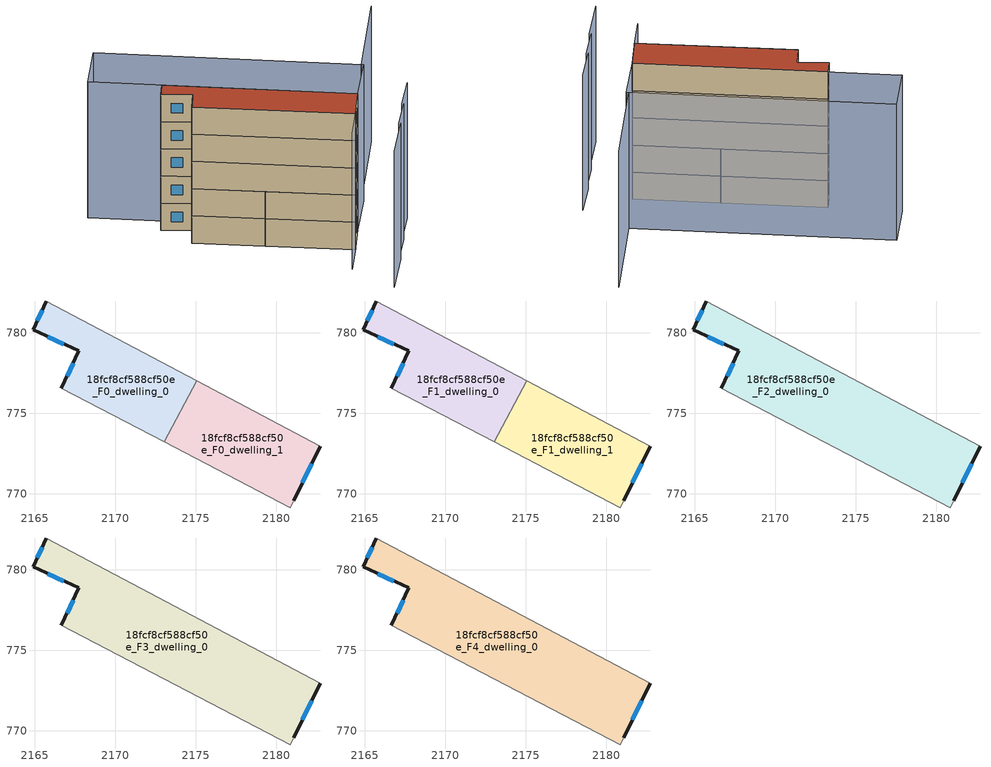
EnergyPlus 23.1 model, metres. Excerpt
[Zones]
18fcf8cf588cf50e_F0_dwelling_0
 floor ground (EU_floor_Construction): 2175.05,777.03 2173.03,773.22 2166.65,776.55 2167.72,778.89 2164.88,780.19 2165.71,781.98 z0
 wall outside (EU_wall_Construction): 2165.71,781.98 2164.88,780.19 2167.72,778.89 2166.65,776.55 z0:3
 wall adiabatic (EU_wall_Construction): 2175.05,777.03 2165.71,781.98 / 2166.65,776.55 2173.03,773.22 z0:3
 wall to 18fcf8cf588cf50e_F0_dwelling_1 (EU_wall_Construction): 2173.03,773.22 2175.05,777.03 z0:3
 window (EU_Window_Construction): 2167.38,778.13 2167,777.31 / 2165.81,779.77 2166.8,779.31 / 2165.44,781.4 2165.15,780.77 z0.98:2.02
18fcf8cf588cf50e_F0_dwelling_1
 floor ground (EU_floor_Construction): 2182.73,772.96 2181.11,769.57 2180.88,769.12 2173.03,773.22 2175.05,777.03 z0
 wall outside (EU_wall_Construction): 2181.11,769.57 2182.73,772.96 z0:3
 wall adiabatic (EU_wall_Construction): 2173.03,773.22 2180.88,769.12 2181.11,769.57 / 2182.73,772.96 2175.05,777.03 z0:3
 window (EU_Window_Construction): 2181.64,770.67 2182.21,771.86 z0.98:2.02
18fcf8cf588cf50e_F1_dwelling_0
 floor to 18fcf8cf588cf50e_F0_dwelling_0 (EU_floor_Construction): 2175.05,777.03 2173.03,773.22 2166.65,776.55 2167.72,778.89 2164.88,780.19 2165.71,781.98 z3
 wall outside (EU_wall_Construction): 2165.71,781.98 2164.88,780.19 2167.72,778.89 2166.65,776.55 z3:6
 wall adiabatic (EU_wall_Construction): 2175.05,777.03 2165.71,781.98 / 2166.65,776.55 2173.03,773.22 z3:6
 wall to 18fcf8cf588cf50e_F1_dwelling_1 (EU_wall_Construction): 2173.03,773.22 2175.05,777.03 z3:6
 window (EU_Window_Construction): 2167.38,778.13 2167,777.31 / 2165.81,779.77 2166.8,779.31 / 2165.44,781.4 2165.15,780.77 z3.98:5.02
18fcf8cf588cf50e_F1_dwelling_1
 floor to 18fcf8cf588cf50e_F0_dwelling_1 (EU_floor_Construction): 2182.73,772.96 2181.11,769.57 2180.88,769.12 2173.03,773.22 2175.05,777.03 z3
 wall outside (EU_wall_Construction): 2181.11,769.57 2182.73,772.96 z3:6
 wall adiabatic (EU_wall_Construction): 2173.03,773.22 2180.88,769.12 2181.11,769.57 / 2182.73,772.96 2175.05,777.03 z3:6
 window (EU_Window_Construction): 2181.64,770.67 2182.21,771.86 z3.98:5.02
18fcf8cf588cf50e_F2_dwelling_0
 floor to 18fcf8cf588cf50e_F1_dwelling_0 (EU_floor_Construction): 2175.05,777.03 2173.03,773.22 2166.65,776.55 2167.72,778.89 2164.88,780.19 2165.71,781.98 z6
 floor to 18fcf8cf588cf50e_F1_dwelling_1 (EU_floor_Construction): 2182.73,772.96 2181.11,769.57 2180.88,769.12 2173.03,773.22 2175.05,777.03 z6
 wall outside (EU_wall_Construction): 2181.11,769.57 2182.73,772.96 / 2165.71,781.98 2164.88,780.19 2167.72,778.89 2166.65,776.55 z6:9
 wall adiabatic (EU_wall_Construction): 2182.73,772.96 2165.71,781.98 / 2166.65,776.55 2180.88,769.12 2181.11,769.57 z6:9
 window (EU_Window_Construction): 2181.64,770.67 2182.21,771.86 / 2167.38,778.13 2167,777.31 / 2165.81,779.77 2166.8,779.31 / 2165.44,781.4 2165.15,780.77 z6.98:8.02
18fcf8cf588cf50e_F3_dwelling_0
 floor to 18fcf8cf588cf50e_F2_dwelling_0 (EU_floor_Construction): 2182.73,772.96 2181.11,769.57 2180.88,769.12 2166.65,776.55 2167.72,778.89 2164.88,780.19 2165.71,781.98 z9
 wall outside (EU_wall_Construction): 2181.11,769.57 2182.73,772.96 / 2165.71,781.98 2164.88,780.19 2167.72,778.89 2166.65,776.55 z9:12
 wall adiabatic (EU_wall_Construction): 2182.73,772.96 2165.71,781.98 / 2166.65,776.55 2180.88,769.12 2181.11,769.57 z9:12
 window (EU_Window_Construction): 2181.64,770.67 2182.21,771.86 / 2167.38,778.13 2167,777.31 / 2165.81,779.77 2166.8,779.31 / 2165.44,781.4 2165.15,780.77 z9.98:11.02
18fcf8cf588cf50e_F4_dwelling_0
 floor to 18fcf8cf588cf50e_F3_dwelling_0 (EU_floor_Construction): 2182.73,772.96 2181.11,769.57 2180.88,769.12 2166.65,776.55 2167.72,778.89 2164.88,780.19 2165.71,781.98 z12
 wall outside (EU_wall_Construction): 2181.11,769.57 2182.73,772.96 / 2165.71,781.98 2164.88,780.19 2167.72,778.89 2166.65,776.55 z12:15
 wall adiabatic (EU_wall_Construction): 2182.73,772.96 2165.71,781.98 / 2166.65,776.55 2180.88,769.12 2181.11,769.57 z12:15
 window (EU_Window_Construction): 2181.64,770.67 2182.21,771.86 / 2167.38,778.13 2167,777.31 / 2165.81,779.77 2166.8,779.31 / 2165.44,781.4 2165.15,780.77 z12.98:14.02
 roof outside (EU_roof_Construction): 2181.11,769.57 2182.73,772.96 2165.71,781.98 2164.88,780.19 2167.72,778.89 2166.65,776.55 2180.88,769.12 z15
shading: 2181.33,760.39 2184.2,765.56 / 2184.02,765.64 2186.07,769.25 / 2185.89,769.36 2188.1,773.25 / 2180.98,769.32 2179.03,765.46 / 2191.04,789.55 2185.38,778.51 / 2182.73,772.96 2159.27,785.4 / 2159.27,785.4 2162.15,790.83 / 2162.15,790.83 2185.61,778.39 / 2185.61,778.39 2182.73,772.96 z0:15
[Building]
EU S2 Campaign: North Axis=0; Terrain=City; Solar Distribution=FullExterior
[Site:Location]
Bologna: Latitude=44.5; Longitude=11.25; Time Zone=1; Elevation=37
[SizingPeriod:WeatherFileDays]
AnnualSizingPeriod: Begin Month=1; Begin Day of Month=1; End Month=12; End Day of Month=31; Day of Week for Start Day=Monday; Use Weather File Daylight Saving Period=No; Use Weather File Rain and Snow Indicators=No
[MATERIAL]
EU_InternalMass_Material: Roughness=MediumRough; Thickness=0.1; Conductivity=1; Density=1800; Specific Heat=900; Thermal Absorptance=0.9; Solar Absorptance=0.7; Visible Absorptance=0.7
[MATERIAL:NOMASS] Roughness=MediumRough; Thermal Absorptance=0.9; Solar Absorptance=0.7; Visible Absorptance=0.7
Name | Thermal Resistance
EU_wall_NoMass | 0.905828
EU_roof_NoMass | 0.37593
EU_floor_NoMass | 0.67114
[WINDOWMATERIAL:SIMPLEGLAZINGSYSTEM]
EU_Window_SimpleGlazing: UFactor=4.52486; Solar Heat Gain Coefficient=0.85; Visible Transmittance=0.85
[CONSTRUCTION]
EU_wall_Construction: EU_wall_NoMass
EU_roof_Construction: EU_roof_NoMass
EU_floor_Construction: EU_floor_NoMass
EU_Window_Construction: EU_Window_SimpleGlazing
EU_InternalMass_Construction: EU_InternalMass_Material
[ZONE] Type=1; Multiplier=1; Ceiling Height=autocalculate; Floor Area=autocalculate; Part of Total Floor Area=Yes
Name | Volume
18fcf8cf588cf50e_F0_dwelling_0; 18fcf8cf588cf50e_F1_dwelling_0 | 112.903
18fcf8cf588cf50e_F2_dwelling_0 | 225.796
18fcf8cf588cf50e_F3_dwelling_0; 18fcf8cf588cf50e_F4_dwelling_0 | 225.798
18fcf8cf588cf50e_F0_dwelling_1; 18fcf8cf588cf50e_F1_dwelling_1 | 112.898
[INTERNALMASS] Construction=EU_InternalMass_Construction
Name | Zone or ZoneList | Surface Area
18fcf8cf588cf50e_F0_dwelling_0_EU_InternalMass | 18fcf8cf588cf50e_F0_dwelling_0 | 37.6339
18fcf8cf588cf50e_F0_dwelling_1_EU_InternalMass | 18fcf8cf588cf50e_F0_dwelling_1 | 37.6328
18fcf8cf588cf50e_F1_dwelling_0_EU_InternalMass | 18fcf8cf588cf50e_F1_dwelling_0 | 37.6339
18fcf8cf588cf50e_F1_dwelling_1_EU_InternalMass | 18fcf8cf588cf50e_F1_dwelling_1 | 37.6328
18fcf8cf588cf50e_F2_dwelling_0_EU_InternalMass | 18fcf8cf588cf50e_F2_dwelling_0 | 75.2661
18fcf8cf588cf50e_F3_dwelling_0_EU_InternalMass | 18fcf8cf588cf50e_F3_dwelling_0 | 75.2661
18fcf8cf588cf50e_F4_dwelling_0_EU_InternalMass | 18fcf8cf588cf50e_F4_dwelling_0 | 75.2661
[OTHEREQUIPMENT] Fuel Type=Electricity; Design Level Calculation Method=Watts/Area; Power per Zone Floor Area=1; Fraction Latent=0; Fraction Radiant=0; Fraction Lost=0; Carbon Dioxide Generation Rate=0; EndUse Subcategory=EU_Step8_InternalGains
Name | Zone or ZoneList or Space or SpaceList | Schedule
EU_Step8_InternalGain_18fcf8cf588cf50e_F0_dwelling_0_f000 | 18fcf8cf588cf50e_F0_dwelling_0 | EU_Step8_GainSchedule_18fcf8cf588cf50e_F0_dwelling_0_f000
EU_Step8_InternalGain_18fcf8cf588cf50e_F0_dwelling_1_f000 | 18fcf8cf588cf50e_F0_dwelling_1 | EU_Step8_GainSchedule_18fcf8cf588cf50e_F0_dwelling_1_f000
EU_Step8_InternalGain_18fcf8cf588cf50e_F1_dwelling_0_f000 | 18fcf8cf588cf50e_F1_dwelling_0 | EU_Step8_GainSchedule_18fcf8cf588cf50e_F1_dwelling_0_f000
EU_Step8_InternalGain_18fcf8cf588cf50e_F1_dwelling_1_f000 | 18fcf8cf588cf50e_F1_dwelling_1 | EU_Step8_GainSchedule_18fcf8cf588cf50e_F1_dwelling_1_f000
EU_Step8_InternalGain_18fcf8cf588cf50e_F2_dwelling_0_f000 | 18fcf8cf588cf50e_F2_dwelling_0 | EU_Step8_GainSchedule_18fcf8cf588cf50e_F2_dwelling_0_f000
EU_Step8_InternalGain_18fcf8cf588cf50e_F3_dwelling_0_f000 | 18fcf8cf588cf50e_F3_dwelling_0 | EU_Step8_GainSchedule_18fcf8cf588cf50e_F3_dwelling_0_f000
EU_Step8_InternalGain_18fcf8cf588cf50e_F4_dwelling_0_f000 | 18fcf8cf588cf50e_F4_dwelling_0 | EU_Step8_GainSchedule_18fcf8cf588cf50e_F4_dwelling_0_f000
[ZONEVENTILATION:DESIGNFLOWRATE] Schedule=EU_AlwaysOn; Design Flow Rate Calculation Method=AirChanges/Hour; Air Changes per Hour=0.73129; Ventilation Type=Natural; Fan Pressure Rise=0; Fan Total Efficiency=1; Constant Term Coefficient=1; Temperature Term Coefficient=0; Velocity Term Coefficient=0; Velocity Squared Term Coefficient=0; Minimum Indoor Temperature=-100; Maximum Indoor Temperature=100; Delta Temperature=-100; Minimum Outdoor Temperature=-100; Maximum Outdoor Temperature=100; Maximum Wind Speed=40
Name | Zone or ZoneList or Space or SpaceList
EU_ConstantAir_18fcf8cf588cf50e_F0_dwelling_0 | 18fcf8cf588cf50e_F0_dwelling_0
EU_ConstantAir_18fcf8cf588cf50e_F0_dwelling_1 | 18fcf8cf588cf50e_F0_dwelling_1
EU_ConstantAir_18fcf8cf588cf50e_F1_dwelling_0 | 18fcf8cf588cf50e_F1_dwelling_0
EU_ConstantAir_18fcf8cf588cf50e_F1_dwelling_1 | 18fcf8cf588cf50e_F1_dwelling_1
EU_ConstantAir_18fcf8cf588cf50e_F2_dwelling_0 | 18fcf8cf588cf50e_F2_dwelling_0
EU_ConstantAir_18fcf8cf588cf50e_F3_dwelling_0 | 18fcf8cf588cf50e_F3_dwelling_0
EU_ConstantAir_18fcf8cf588cf50e_F4_dwelling_0 | 18fcf8cf588cf50e_F4_dwelling_0
[HVACTEMPLATE:THERMOSTAT] Constant Heating Setpoint=20; Constant Cooling Setpoint=50
EU_HeatOnly_18fcf8cf588cf50e_F0_dwelling_0; EU_HeatOnly_18fcf8cf588cf50e_F0_dwelling_1; EU_HeatOnly_18fcf8cf588cf50e_F1_dwelling_0; EU_HeatOnly_18fcf8cf588cf50e_F1_dwelling_1; EU_HeatOnly_18fcf8cf588cf50e_F2_dwelling_0; EU_HeatOnly_18fcf8cf588cf50e_F3_dwelling_0; EU_HeatOnly_18fcf8cf588cf50e_F4_dwelling_0
[HVACTEMPLATE:ZONE:IDEALLOADSAIRSYSTEM] System Availability Schedule=EU_AlwaysOn; Maximum Heating Supply Air Temperature=50; Minimum Cooling Supply Air Temperature=13; Maximum Heating Supply Air Humidity Ratio=0.0156; Minimum Cooling Supply Air Humidity Ratio=0.0077; Heating Limit=NoLimit; Cooling Limit=NoLimit; Heating Availability Schedule=EU_AlwaysOn; Cooling Availability Schedule=EU_CoolingOff; Dehumidification Control Type=ConstantSensibleHeatRatio; Cooling Sensible Heat Ratio=0.7; Dehumidification Setpoint=60; Humidification Control Type=None; Humidification Setpoint=30; Outdoor Air Method=None; Outdoor Air Flow Rate per Person=0.00944; Outdoor Air Flow Rate per Zone Floor Area=0; Outdoor Air Flow Rate per Zone=0; Demand Controlled Ventilation Type=None; Outdoor Air Economizer Type=NoEconomizer; Heat Recovery Type=None; Sensible Heat Recovery Effectiveness=0.7; Latent Heat Recovery Effectiveness=0.65
Name | Template Thermostat
18fcf8cf588cf50e_F0_dwelling_0 | EU_HeatOnly_18fcf8cf588cf50e_F0_dwelling_0
18fcf8cf588cf50e_F0_dwelling_1 | EU_HeatOnly_18fcf8cf588cf50e_F0_dwelling_1
18fcf8cf588cf50e_F1_dwelling_0 | EU_HeatOnly_18fcf8cf588cf50e_F1_dwelling_0
18fcf8cf588cf50e_F1_dwelling_1 | EU_HeatOnly_18fcf8cf588cf50e_F1_dwelling_1
18fcf8cf588cf50e_F2_dwelling_0 | EU_HeatOnly_18fcf8cf588cf50e_F2_dwelling_0
18fcf8cf588cf50e_F3_dwelling_0 | EU_HeatOnly_18fcf8cf588cf50e_F3_dwelling_0
18fcf8cf588cf50e_F4_dwelling_0 | EU_HeatOnly_18fcf8cf588cf50e_F4_dwelling_0
[SIZING:ZONE] Zone Cooling Design Supply Air Temperature Input Method=SupplyAirTemperature; Zone Cooling Design Supply Air Temperature=13; Zone Heating Design Supply Air Temperature Input Method=SupplyAirTemperature; Zone Heating Design Supply Air Temperature=50; Zone Cooling Design Supply Air Humidity Ratio=0.008; Zone Heating Design Supply Air Humidity Ratio=0.008; Cooling Design Air Flow Method=DesignDay; Cooling Design Air Flow Rate=0; Cooling Minimum Air Flow per Zone Floor Area=0.000762; Cooling Minimum Air Flow=0; Cooling Minimum Air Flow Fraction=0.2; Heating Design Air Flow Method=DesignDay; Heating Design Air Flow Rate=0; Heating Maximum Air Flow per Zone Floor Area=0.002032; Heating Maximum Air Flow=0.141576; Heating Maximum Air Flow Fraction=0.3; Account for Dedicated Outdoor Air System=No; Dedicated Outdoor Air System Control Strategy=NeutralSupplyAir; Dedicated Outdoor Air Low Setpoint Temperature for Design=autosize; Dedicated Outdoor Air High Setpoint Temperature for Design=autosize; Zone Load Sizing Method=Sensible Load Only No Latent Load; Zone Latent Cooling Design Supply Air Humidity Ratio Input Method=HumidityRatioDifference; Zone Cooling Design Supply Air Humidity Ratio Difference=0.005; Zone Latent Heating Design Supply Air Humidity Ratio Input Method=HumidityRatioDifference; Zone Humidification Design Supply Air Humidity Ratio Difference=0.005
18fcf8cf588cf50e_F0_dwelling_0; 18fcf8cf588cf50e_F0_dwelling_1; 18fcf8cf588cf50e_F1_dwelling_0; 18fcf8cf588cf50e_F1_dwelling_1; 18fcf8cf588cf50e_F2_dwelling_0; 18fcf8cf588cf50e_F3_dwelling_0; 18fcf8cf588cf50e_F4_dwelling_0
[SCHEDULE:CONSTANT]
Name | Hourly Value
EU_AlwaysOn | 1
EU_CoolingOff | 0
[SCHEDULE:FILE] Column Number=1; Rows to Skip at Top=0; Number of Hours of Data=8760; Column Separator=Comma; Interpolate to Timestep=No; Minutes per Item=60; Adjust Schedule for Daylight Savings=Yes
Name | File
EU_Step8_GainSchedule_18fcf8cf588cf50e_F0_dwelling_0_f000 | ../../schedules/18fcf8cf588cf50e/18fcf8cf588cf50e_F0_dwelling_0_f000_gain.csv
EU_Step8_GainSchedule_18fcf8cf588cf50e_F0_dwelling_1_f000 | ../../schedules/18fcf8cf588cf50e/18fcf8cf588cf50e_F0_dwelling_1_f000_gain.csv
EU_Step8_GainSchedule_18fcf8cf588cf50e_F1_dwelling_0_f000 | ../../schedules/18fcf8cf588cf50e/18fcf8cf588cf50e_F1_dwelling_0_f000_gain.csv
EU_Step8_GainSchedule_18fcf8cf588cf50e_F1_dwelling_1_f000 | ../../schedules/18fcf8cf588cf50e/18fcf8cf588cf50e_F1_dwelling_1_f000_gain.csv
EU_Step8_GainSchedule_18fcf8cf588cf50e_F2_dwelling_0_f000 | ../../schedules/18fcf8cf588cf50e/18fcf8cf588cf50e_F2_dwelling_0_f000_gain.csv
EU_Step8_GainSchedule_18fcf8cf588cf50e_F3_dwelling_0_f000 | ../../schedules/18fcf8cf588cf50e/18fcf8cf588cf50e_F3_dwelling_0_f000_gain.csv
EU_Step8_GainSchedule_18fcf8cf588cf50e_F4_dwelling_0_f000 | ../../schedules/18fcf8cf588cf50e/18fcf8cf588cf50e_F4_dwelling_0_f000_gain.csv
